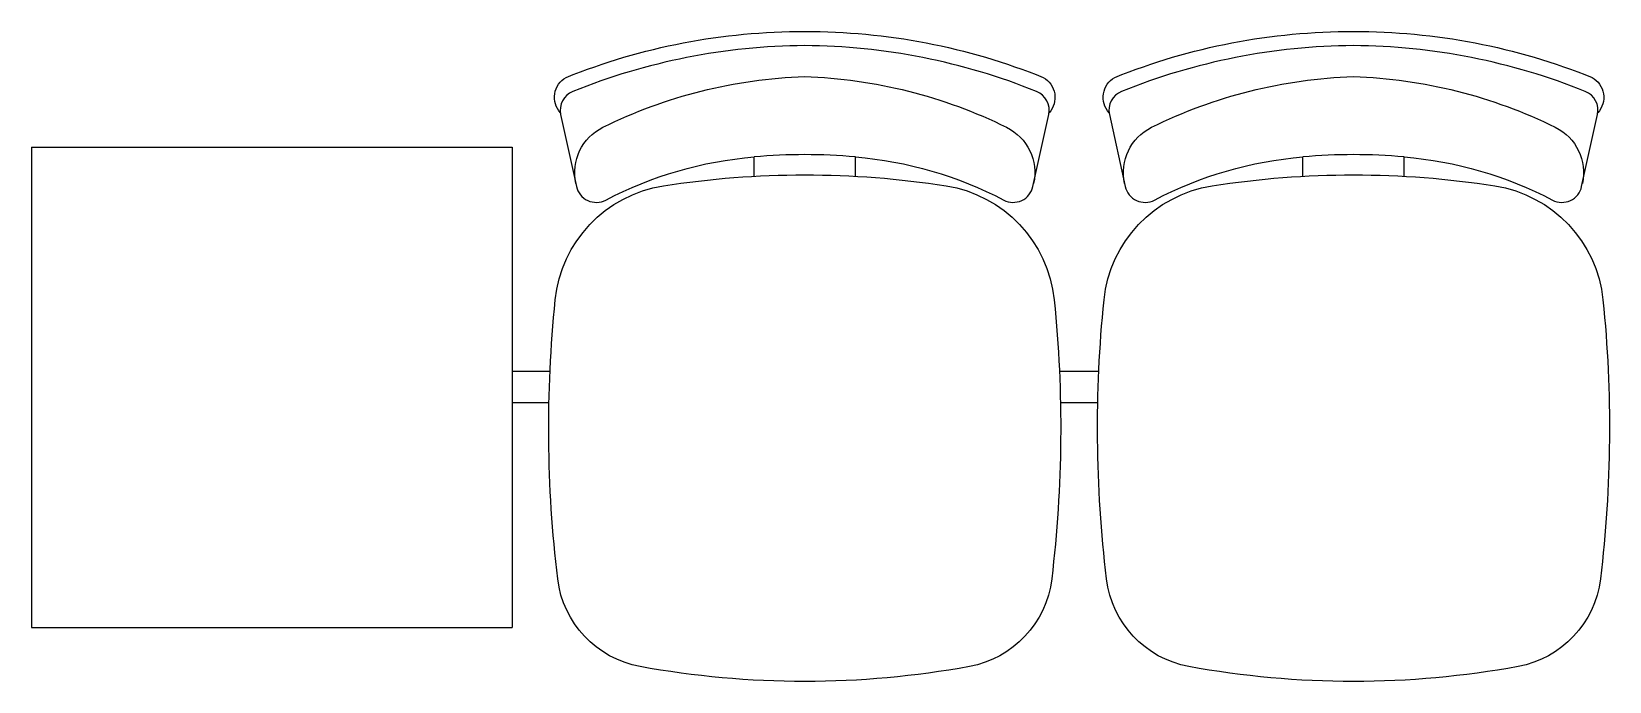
# Model space of a CAD drawing. Extents: x 307.86 to 309.37, y 94.49 to 95.11.
import ezdxf

# ---------------------------------------------------------------- set-up
doc = ezdxf.new("R2010")
doc.units = 0
doc.header["$LTSCALE"] = 0.015
doc.layers.get('0').update_dxf_attribs({"linetype": 'CONTINUOUS'})

msp = doc.modelspace()

# ---------------------------------------------------------------- linework, layer by layer
at = {"color": 0}
for p, q in [((307.8603, 94.9986), (308.3203, 94.9986)), ((307.8603, 94.9986), (307.8603, 94.5386)), ((308.3203, 94.9986), (308.3203, 94.5386)), ((308.5518, 94.9707), (308.5518, 94.9892)), ((308.6488, 94.9707), (308.6488, 94.9892)), ((309.0769, 94.9707), (309.0769, 94.9892)), ((309.1739, 94.9707), (309.1739, 94.9892)), ((308.3565, 94.7836), (308.3203, 94.7836)), ((308.8816, 94.7836), (308.844, 94.7836)), ((308.3555, 94.7536), (308.3203, 94.7536)), ((308.8807, 94.7536), (308.845, 94.7536)), ((307.8603, 94.5386), (308.3203, 94.5386))]:
    msp.add_line(p, q, dxfattribs=at)
for points in [[(308.3664, 95.0315, -0.481357), (308.3719, 95.0653, -0.097119), (308.6003, 95.1093, -0.097119), (308.8286, 95.0653, -0.481357), (308.8341, 95.0315)], [(308.8916, 95.0315, -0.481357), (308.897, 95.0653, -0.097119), (309.1254, 95.1093, -0.097119), (309.3538, 95.0653, -0.481357), (309.3593, 95.0315)], [(308.6488, 94.9892, -0.100785), (308.7907, 94.9479, 0.49505), (308.8187, 94.9609), (308.8338, 95.0298, 0.365963), (308.8221, 95.0519, 0.0944), (308.6003, 95.0958, 0.0944), (308.3784, 95.0519, 0.365963), (308.3667, 95.0298), (308.3818, 94.9609, 0.49505), (308.4098, 94.9479, -0.100785), (308.5518, 94.9892, -0.100785)], [(309.1739, 94.9892, -0.100785), (309.3159, 94.9479, 0.49505), (309.3438, 94.9609), (309.359, 95.0298, 0.365963), (309.3473, 95.0519, 0.0944), (309.1254, 95.0958, 0.0944), (308.9035, 95.0519, 0.365963), (308.8919, 95.0298), (308.907, 94.9609, 0.49505), (308.935, 94.9479, -0.100785), (309.0769, 94.9892, -0.100785)], [(308.3812, 94.9637, -0.344642), (308.4071, 95.0176, -0.1068), (308.6003, 95.0662, -0.1068), (308.7934, 95.0176, -0.344642), (308.8193, 94.9637)], [(308.9064, 94.9637, -0.344642), (308.9322, 95.0176, -0.1068), (309.1254, 95.0662, -0.1068), (309.3186, 95.0176, -0.344642), (309.3445, 94.9637)]]:
    msp.add_lwpolyline(points, format="xyb", dxfattribs=at)
for points in [[(308.7355, 94.9615, -0.340817), (308.839, 94.8522, -0.05523), (308.8366, 94.5851, -0.328643), (308.7578, 94.5012, -0.09095), (308.4427, 94.5012, -0.328643), (308.3639, 94.5851, -0.05523), (308.3615, 94.8522, -0.340817), (308.465, 94.9615, -0.077917)], [(309.2607, 94.9615, -0.340817), (309.3642, 94.8522, -0.05523), (309.3618, 94.5851, -0.328643), (309.2829, 94.5012, -0.09095), (308.9679, 94.5012, -0.328643), (308.8891, 94.5851, -0.05523), (308.8867, 94.8522, -0.340817), (308.9902, 94.9615, -0.077917)]]:
    msp.add_lwpolyline(points, format="xyb", close=True, dxfattribs=at)
for centre in [(308.6003, 94.4603), (309.1254, 94.4603)]:
    msp.add_arc(centre, 0.5311, 84.7595, 95.2405, dxfattribs=at)

doc.saveas('drawing.dxf')
